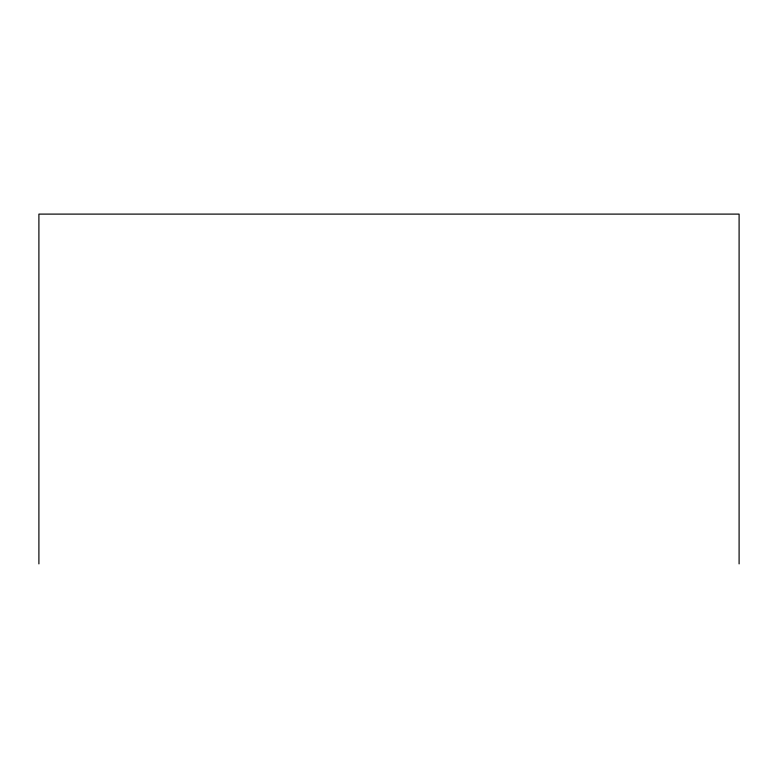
<?xml version="1.0" encoding="UTF-8"?>
<svg xmlns="http://www.w3.org/2000/svg" width="778" height="778" viewBox="0 0 778 778"><rect width="100%" height="100%" fill="white"/><g stroke="black" fill="none" stroke-linecap="round" stroke-linejoin="round"><path stroke-width="1.17" d="M739.1 563.894L739.1 214.106L38.9 214.106L38.9 563.894"/></g></svg>
